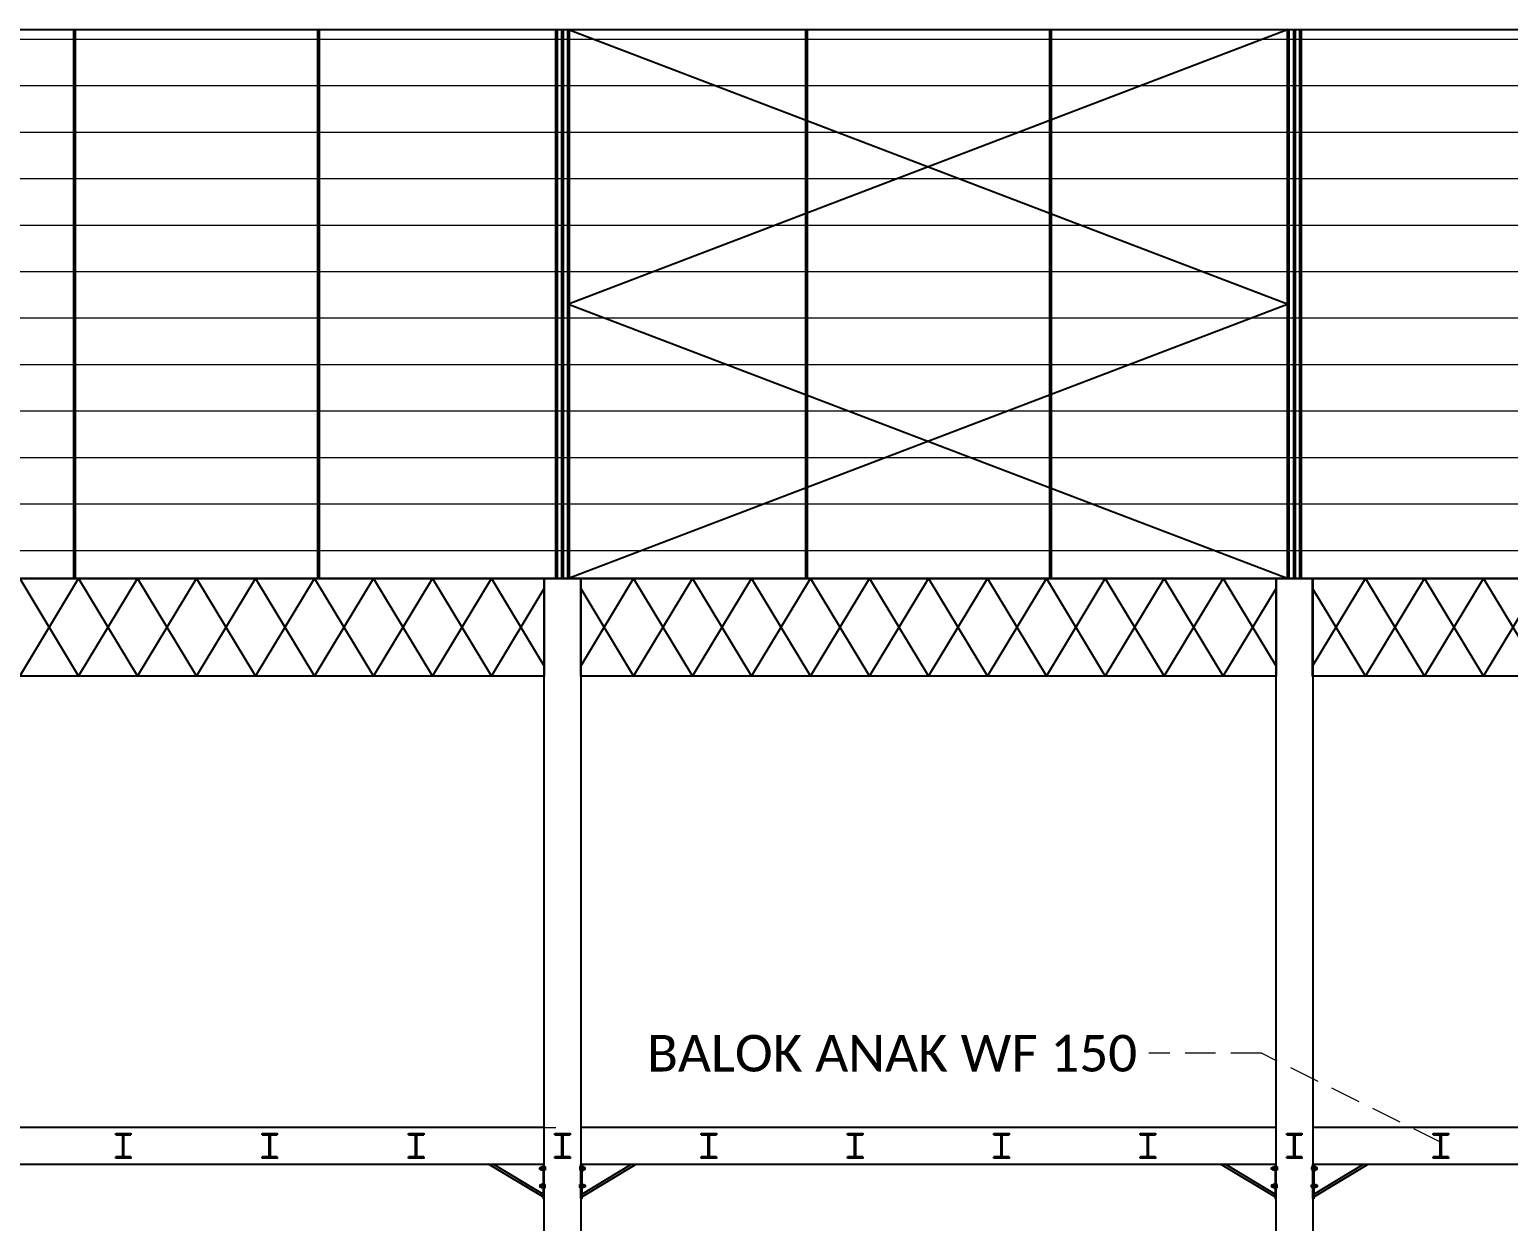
# Model space of a CAD drawing. Header units: millimetres. Extents: x 2175 to 3376, y 1504 to 1740.
# Drawn here: x 3326.38 to 3338.5, y 1617.56 to 1627.33 of the extents above; entities that cross this region are included whole.
import ezdxf

# ---------------------------------------------------------------- set-up
doc = ezdxf.new("R2010")
doc.units = ezdxf.units.MM
for name, pattern in [('DASHDOT2', [12.7, 6.35, -3.175, 0, -3.175]), ('DASHED', [19.05, 12.7, -6.35]), ('HIDDEN', [0.375, 0.25, -0.125])]:
    doc.linetypes.add(name, pattern=pattern)
for name, color, linetype in [('Atap', 3, 'Continuous'), ('GR', 7, 'Continuous'), ('HELP', 251, 'Continuous'), ('KOP TEKS', 1, 'Continuous'), ('SUNGAI', 150, 'Continuous'), ('TEXT', 7, 'Continuous'), ('WF 150', 5, 'Continuous')]:
    doc.layers.add(name, color=color, linetype=linetype)
doc.layers.add('Garis Dim', color=131, linetype='DASHED', lineweight=9)
doc.layers.add('HAT', color=8, linetype='Continuous', lineweight=9)
doc.styles.get("Standard").update_dxf_attribs({"font": 'arial.ttf'})

# ---------------------------------------------------------------- blocks, each defined once
blk = doc.blocks.new('BLK150')
at = {"layer": 'KOP TEKS', "color": 232}
for p, q in [((12566.28, -658.52), (12566.155, -658.52)), ((12566.212, -658.7), (12566.212, -658.52)), ((12566.222, -658.7), (12566.222, -658.52)), ((12566.28, -658.52), (12566.28, -658.51)), ((12566.222, -658.61), (12566.212, -658.61)), ((12566.155, -658.7), (12566.28, -658.7)), ((12566.28, -658.71), (12566.28, -658.7))]:
    blk.add_line(p, q, dxfattribs=at)
for points in [[(12566.28, -658.51), (12566.155, -658.51), (12566.155, -658.52)], [(12566.155, -658.7), (12566.155, -658.71), (12566.28, -658.71)]]:
    blk.add_lwpolyline(points, dxfattribs=at)

msp = doc.modelspace()

# ---------------------------------------------------------------- hatches: boundary and pattern name
at = {"layer": 'HAT', "lineweight": 0, "ltscale": 0.3, "true_color": 0x939598}
h = msp.add_hatch(dxfattribs=at)
h.set_pattern_fill('LINE', color=252, scale=0.12)
h.set_pattern_definition([(0, (-9457.1528, 2275.71535), (0, 0.381), [])])
h.paths.add_polyline_path([(3245.748, 1627.331), (3367.748, 1627.331), (3367.748, 1622.831), (3245.748, 1622.831)])

# ---------------------------------------------------------------- linework, layer by layer
at = {"color": 1, "lineweight": 50}
for p, q in [((3326.748, 1627.331), (3326.748, 1622.831)), ((3328.748, 1627.331), (3328.748, 1622.831)), ((3330.748, 1627.331), (3330.748, 1622.831)), ((3330.748, 1627.331), (3330.748, 1622.831)), ((3332.748, 1627.331), (3332.748, 1622.831)), ((3334.748, 1627.331), (3334.748, 1622.831)), ((3336.748, 1627.331), (3336.748, 1622.831)), ((3336.748, 1627.331), (3336.748, 1622.831))]:
    msp.add_line(p, q, dxfattribs=at)
for points in [[(3324.897, 1622.75), (3325.331, 1622.031), (3325.815, 1622.831), (3326.298, 1622.031), (3326.781, 1622.831), (3327.265, 1622.031), (3327.748, 1622.831), (3328.231, 1622.031), (3328.715, 1622.831), (3329.198, 1622.031), (3329.681, 1622.831), (3330.165, 1622.031), (3330.599, 1622.75)], [(3324.897, 1622.113), (3325.331, 1622.831), (3325.815, 1622.031), (3326.298, 1622.831), (3326.781, 1622.031), (3327.265, 1622.831), (3327.748, 1622.031), (3328.231, 1622.831), (3328.715, 1622.031), (3329.198, 1622.831), (3329.681, 1622.031), (3330.165, 1622.831), (3330.598, 1622.113)], [(3324.897, 1622.75), (3325.331, 1622.031), (3325.815, 1622.831), (3326.298, 1622.031), (3326.781, 1622.831), (3327.265, 1622.031), (3327.748, 1622.831), (3328.231, 1622.031), (3328.715, 1622.831), (3329.198, 1622.031), (3329.681, 1622.831), (3330.165, 1622.031), (3330.599, 1622.75)], [(3324.897, 1622.113), (3325.331, 1622.831), (3325.815, 1622.031), (3326.298, 1622.831), (3326.781, 1622.031), (3327.265, 1622.831), (3327.748, 1622.031), (3328.231, 1622.831), (3328.715, 1622.031), (3329.198, 1622.831), (3329.681, 1622.031), (3330.165, 1622.831), (3330.598, 1622.113)], [(3330.897, 1622.75), (3331.331, 1622.031), (3331.815, 1622.831), (3332.298, 1622.031), (3332.781, 1622.831), (3333.265, 1622.031), (3333.748, 1622.831), (3334.231, 1622.031), (3334.715, 1622.831), (3335.198, 1622.031), (3335.681, 1622.831), (3336.165, 1622.031), (3336.599, 1622.75)], [(3330.897, 1622.113), (3331.331, 1622.831), (3331.815, 1622.031), (3332.298, 1622.831), (3332.781, 1622.031), (3333.265, 1622.831), (3333.748, 1622.031), (3334.231, 1622.831), (3334.715, 1622.031), (3335.198, 1622.831), (3335.681, 1622.031), (3336.165, 1622.831), (3336.598, 1622.113)], [(3330.897, 1622.75), (3331.331, 1622.031), (3331.815, 1622.831), (3332.298, 1622.031), (3332.781, 1622.831), (3333.265, 1622.031), (3333.748, 1622.831), (3334.231, 1622.031), (3334.715, 1622.831), (3335.198, 1622.031), (3335.681, 1622.831), (3336.165, 1622.031), (3336.599, 1622.75)], [(3330.897, 1622.113), (3331.331, 1622.831), (3331.815, 1622.031), (3332.298, 1622.831), (3332.781, 1622.031), (3333.265, 1622.831), (3333.748, 1622.031), (3334.231, 1622.831), (3334.715, 1622.031), (3335.198, 1622.831), (3335.681, 1622.031), (3336.165, 1622.831), (3336.598, 1622.113)], [(3336.897, 1622.75), (3337.331, 1622.031), (3337.815, 1622.831), (3338.298, 1622.031), (3338.781, 1622.831), (3339.265, 1622.031), (3339.748, 1622.831), (3340.231, 1622.031), (3340.715, 1622.831), (3341.198, 1622.031), (3341.681, 1622.831), (3342.165, 1622.031), (3342.599, 1622.75)], [(3336.897, 1622.113), (3337.331, 1622.831), (3337.815, 1622.031), (3338.298, 1622.831), (3338.781, 1622.031), (3339.265, 1622.831), (3339.748, 1622.031), (3340.231, 1622.831), (3340.715, 1622.031), (3341.198, 1622.831), (3341.681, 1622.031), (3342.165, 1622.831), (3342.598, 1622.113)], [(3336.897, 1622.75), (3337.331, 1622.031), (3337.815, 1622.831), (3338.298, 1622.031), (3338.781, 1622.831), (3339.265, 1622.031), (3339.748, 1622.831), (3340.231, 1622.031), (3340.715, 1622.831), (3341.198, 1622.031), (3341.681, 1622.831), (3342.165, 1622.031), (3342.599, 1622.75)], [(3336.897, 1622.113), (3337.331, 1622.831), (3337.815, 1622.031), (3338.298, 1622.831), (3338.781, 1622.031), (3339.265, 1622.831), (3339.748, 1622.031), (3340.231, 1622.831), (3340.715, 1622.031), (3341.198, 1622.831), (3341.681, 1622.031), (3342.165, 1622.831), (3342.598, 1622.113)]]:
    msp.add_lwpolyline(points)
at = {"layer": 'Atap'}
for points in [[(3330.798, 1627.331), (3336.698, 1625.081), (3330.798, 1622.831)], [(3336.698, 1627.331), (3330.798, 1625.081), (3336.698, 1622.831)]]:
    msp.add_lwpolyline(points, dxfattribs=at)
at = {"layer": 'Garis Dim', "linetype": 'DASHDOT2', "ltscale": 0.1}
for p, q in [((3243.748, 1627.331), (3372.748, 1627.331)), ((3243.748, 1622.831), (3372.748, 1622.831)), ((3243.748, 1618.331), (3372.748, 1618.331))]:
    msp.add_line(p, q, dxfattribs=at)
at = {"layer": 'Garis Dim', "color": 0, "linetype": 'HIDDEN', "lineweight": 5}
msp.add_lwpolyline([(3337.951, 1618.209), (3336.477, 1618.94), (3335.556, 1618.94)], dxfattribs=at)
at = {"layer": 'GR'}
for points in [[(3245.748, 1627.331), (3367.748, 1627.331), (3367.748, 1622.831), (3245.748, 1622.831)], [(3330.598, 1618.331), (3324.898, 1618.331), (3324.898, 1618.031), (3330.598, 1618.031)], [(3336.598, 1618.331), (3330.898, 1618.331), (3330.898, 1618.031), (3336.598, 1618.031)], [(3342.598, 1618.331), (3336.898, 1618.331), (3336.898, 1618.031), (3342.598, 1618.031)]]:
    msp.add_lwpolyline(points, close=True, dxfattribs=at)
at = {"layer": 'HELP'}
for points in [[(3324.897, 1622.831), (3330.598, 1622.831), (3330.598, 1622.031), (3324.897, 1622.031)], [(3324.897, 1622.831), (3330.598, 1622.831), (3330.598, 1622.031), (3324.897, 1622.031)], [(3330.897, 1622.831), (3336.598, 1622.831), (3336.598, 1622.031), (3330.897, 1622.031)], [(3330.897, 1622.831), (3336.598, 1622.831), (3336.598, 1622.031), (3330.897, 1622.031)], [(3336.897, 1622.831), (3342.598, 1622.831), (3342.598, 1622.031), (3336.897, 1622.031)], [(3336.897, 1622.831), (3342.598, 1622.831), (3342.598, 1622.031), (3336.897, 1622.031)]]:
    msp.add_lwpolyline(points, close=True, dxfattribs=at)
at = {"layer": 'KOP TEKS', "color": 0}
for points in [[(3330.606, 1617.991), (3330.561, 1617.991), (3330.561, 1618.001), (3330.606, 1618.001)], [(3330.581, 1617.983), (3330.573, 1617.983), (3330.573, 1618.01), (3330.581, 1618.01)], [(3330.606, 1617.983), (3330.598, 1617.983), (3330.598, 1618.01), (3330.606, 1618.01)], [(3330.889, 1617.991), (3330.935, 1617.991), (3330.935, 1618.001), (3330.889, 1618.001)], [(3330.89, 1617.983), (3330.898, 1617.983), (3330.898, 1618.01), (3330.89, 1618.01)], [(3330.915, 1617.983), (3330.923, 1617.983), (3330.923, 1618.01), (3330.915, 1618.01)], [(3336.606, 1617.991), (3336.561, 1617.991), (3336.561, 1618.001), (3336.606, 1618.001)], [(3336.581, 1617.983), (3336.573, 1617.983), (3336.573, 1618.01), (3336.581, 1618.01)], [(3336.606, 1617.983), (3336.598, 1617.983), (3336.598, 1618.01), (3336.606, 1618.01)], [(3336.889, 1617.991), (3336.935, 1617.991), (3336.935, 1618.001), (3336.889, 1618.001)], [(3336.89, 1617.983), (3336.898, 1617.983), (3336.898, 1618.01), (3336.89, 1618.01)], [(3336.915, 1617.983), (3336.923, 1617.983), (3336.923, 1618.01), (3336.915, 1618.01)], [(3330.581, 1617.865), (3330.573, 1617.865), (3330.573, 1617.839), (3330.581, 1617.839)], [(3330.606, 1617.865), (3330.598, 1617.865), (3330.598, 1617.839), (3330.606, 1617.839)], [(3330.89, 1617.865), (3330.898, 1617.865), (3330.898, 1617.839), (3330.89, 1617.839)], [(3330.915, 1617.865), (3330.923, 1617.865), (3330.923, 1617.839), (3330.915, 1617.839)], [(3336.581, 1617.865), (3336.573, 1617.865), (3336.573, 1617.839), (3336.581, 1617.839)], [(3336.606, 1617.865), (3336.598, 1617.865), (3336.598, 1617.839), (3336.606, 1617.839)], [(3336.89, 1617.865), (3336.898, 1617.865), (3336.898, 1617.839), (3336.89, 1617.839)], [(3336.915, 1617.865), (3336.923, 1617.865), (3336.923, 1617.839), (3336.915, 1617.839)], [(3330.606, 1617.858), (3330.561, 1617.858), (3330.561, 1617.847), (3330.606, 1617.847)], [(3330.889, 1617.858), (3330.935, 1617.858), (3330.935, 1617.847), (3330.889, 1617.847)], [(3336.606, 1617.858), (3336.561, 1617.858), (3336.561, 1617.847), (3336.606, 1617.847)], [(3336.889, 1617.858), (3336.935, 1617.858), (3336.935, 1617.847), (3336.889, 1617.847)]]:
    msp.add_lwpolyline(points, close=True, dxfattribs=at)
for p in [(3330.581, 1617.991), (3330.915, 1617.991), (3336.581, 1617.991), (3336.915, 1617.991), (3330.581, 1617.858), (3330.915, 1617.858), (3336.581, 1617.858), (3336.915, 1617.858)]:
    msp.add_point(p, dxfattribs=at)
at = {"layer": 'SUNGAI'}
for p, q in [((3330.598, 1617.758), (3330.142, 1618.031)), ((3330.598, 1617.781), (3330.181, 1618.031)), ((3330.898, 1617.781), (3331.315, 1618.031)), ((3330.898, 1617.758), (3331.353, 1618.031)), ((3336.598, 1617.758), (3336.142, 1618.031)), ((3336.598, 1617.781), (3336.181, 1618.031)), ((3336.898, 1617.781), (3337.315, 1618.031)), ((3336.898, 1617.758), (3337.353, 1618.031))]:
    msp.add_line(p, q, dxfattribs=at)
for points in [[(3330.598, 1622.831), (3330.898, 1622.831), (3330.898, 1614.831), (3330.598, 1614.831)], [(3336.598, 1622.831), (3336.898, 1622.831), (3336.898, 1614.831), (3336.598, 1614.831)], [(3330.598, 1618.031), (3330.59, 1618.031), (3330.59, 1617.75), (3330.598, 1617.75)], [(3330.898, 1618.031), (3330.906, 1618.031), (3330.906, 1617.75), (3330.898, 1617.75)], [(3336.598, 1618.031), (3336.59, 1618.031), (3336.59, 1617.75), (3336.598, 1617.75)], [(3336.898, 1618.031), (3336.906, 1618.031), (3336.906, 1617.75), (3336.898, 1617.75)]]:
    msp.add_lwpolyline(points, close=True, dxfattribs=at)
at = {"layer": 'WF 150', "color": 0, "lineweight": 50}
for p, q in [((3330.698, 1627.331), (3330.698, 1622.831)), ((3330.698, 1627.331), (3330.698, 1622.831)), ((3330.798, 1627.331), (3330.798, 1622.831)), ((3330.798, 1627.331), (3330.798, 1622.831)), ((3336.698, 1627.331), (3336.698, 1622.831)), ((3336.698, 1627.331), (3336.698, 1622.831)), ((3336.798, 1627.331), (3336.798, 1622.831)), ((3336.798, 1627.331), (3336.798, 1622.831))]:
    msp.add_line(p, q, dxfattribs=at)

# ---------------------------------------------------------------- block references
at = {"layer": 'GR', "xscale": -1}
for p in [(15893.365, 2276.792), (15894.565, 2276.792), (15895.765, 2276.792), (15896.965, 2276.792), (15898.165, 2276.792), (15899.365, 2276.792), (15900.565, 2276.792), (15901.765, 2276.792), (15902.965, 2276.792), (15904.165, 2276.792)]:
    msp.add_blockref('BLK150', p, dxfattribs=at)

# ---------------------------------------------------------------- texts
at = {"layer": 'TEXT', "insert": (3335.459, 1619.091), "char_height": 0.3, "width": 4.04085, "attachment_point": 3}
msp.add_mtext('\\pxqr;{\\fCalibri Light|b0|i0|c0|p34;BALOK ANAK WF 150}', dxfattribs=at)

doc.saveas('drawing.dxf')
